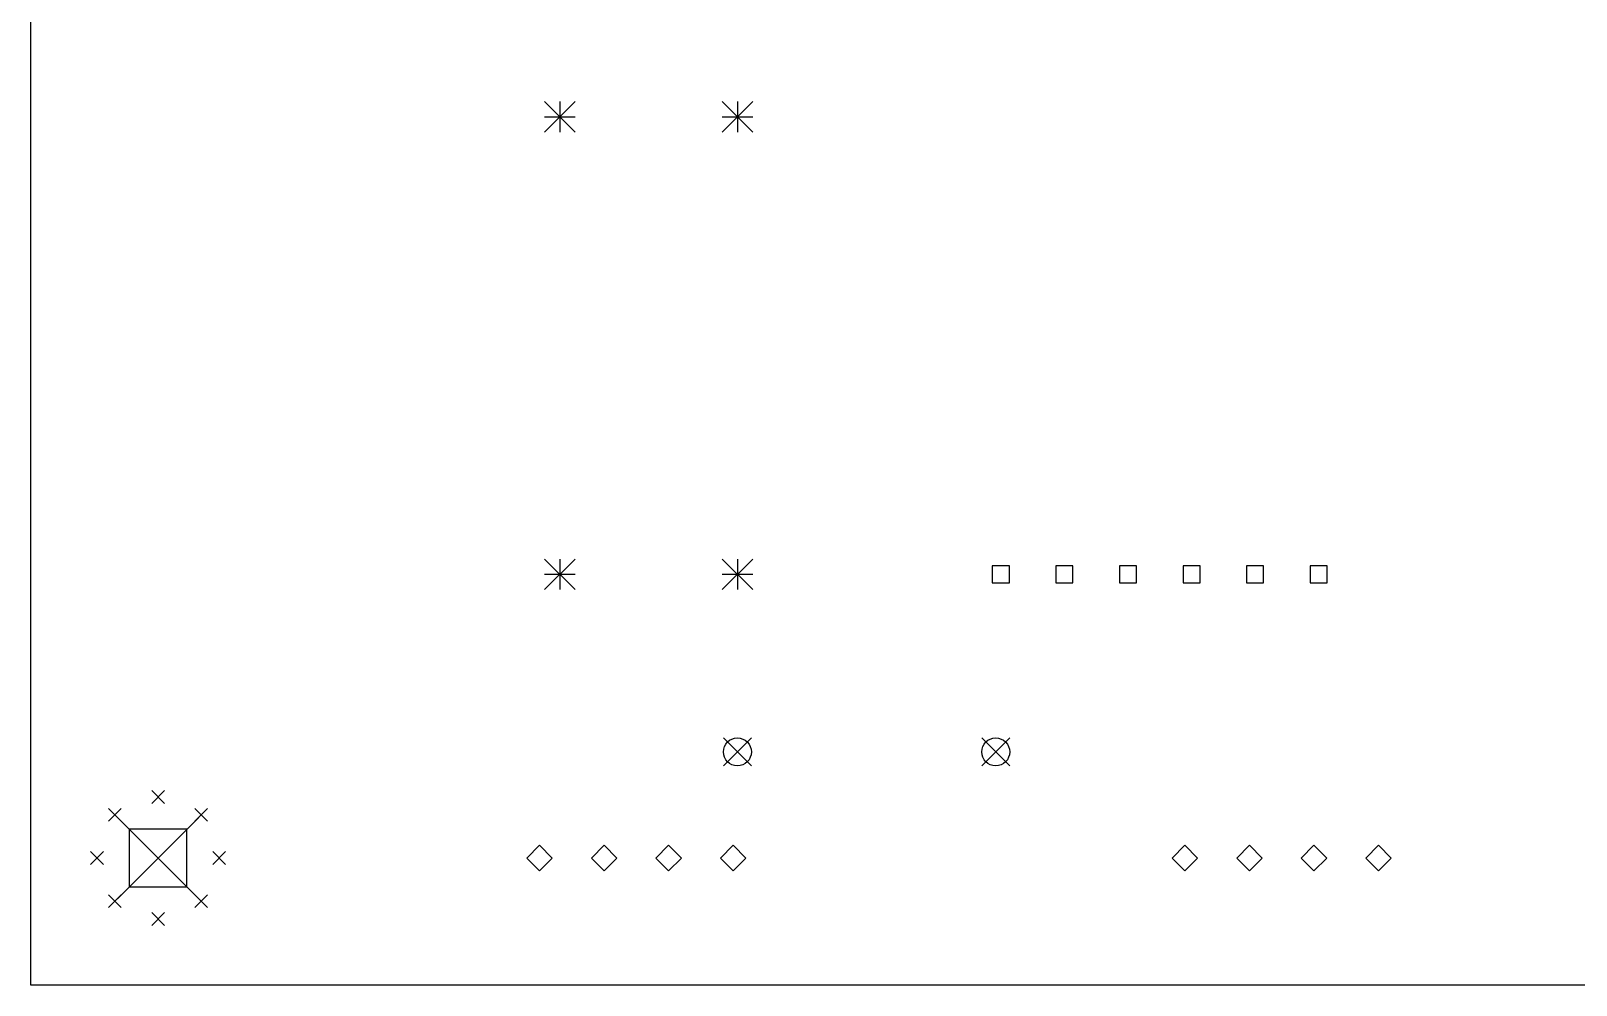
# Model space of a CAD drawing. Extents: x 1.05 to 6.1, y -6.8 to -0.79.
# Drawn here: x 1.181 to 3.574, y -5.236 to -3.758 of the extents above; entities that cross this region are included whole.
import ezdxf

# ---------------------------------------------------------------- set-up
doc = ezdxf.new("R2010")
doc.units = 0
doc.header["$MEASUREMENT"] = 0
doc.layers.add('BLACK', color=7, linetype='CONTINUOUS')

msp = doc.modelspace()

# ---------------------------------------------------------------- linework, layer by layer
at = {"layer": 'BLACK', "linetype": 'CONTINUOUS'}
for p, q in [((1.1811, -5.23622), (1.1811, -3.26772)), ((1.97638, -3.86772), (2.02362, -3.91496)), ((2.02362, -3.86772), (1.97638, -3.91496)), ((2, -3.86772), (2, -3.91496)), ((2.25138, -3.86772), (2.29862, -3.91496)), ((2.29862, -3.86772), (2.25138, -3.91496)), ((2.275, -3.86772), (2.275, -3.91496)), ((1.97638, -3.89134), (2.02362, -3.89134)), ((2.25138, -3.89134), (2.29862, -3.89134)), ((1.97638, -4.57638), (2.02362, -4.62362)), ((2.02362, -4.57638), (1.97638, -4.62362)), ((2, -4.57638), (2, -4.62362)), ((2.25138, -4.57638), (2.29862, -4.62362)), ((2.29862, -4.57638), (2.25138, -4.62362)), ((2.275, -4.57638), (2.275, -4.62362)), ((2.6961, -4.58678), (2.66965, -4.58678)), ((2.66965, -4.58678), (2.66965, -4.61322)), ((2.6961, -4.61322), (2.6961, -4.58678)), ((2.79452, -4.58678), (2.76808, -4.58678)), ((2.76808, -4.58678), (2.76808, -4.61322)), ((2.79452, -4.61322), (2.79452, -4.58678)), ((2.89295, -4.58678), (2.8665, -4.58678)), ((2.8665, -4.58678), (2.8665, -4.61322)), ((2.89295, -4.61322), (2.89295, -4.58678)), ((2.99137, -4.58678), (2.96493, -4.58678)), ((2.96493, -4.58678), (2.96493, -4.61322)), ((2.99137, -4.61322), (2.99137, -4.58678)), ((3.0898, -4.58678), (3.06335, -4.58678)), ((3.06335, -4.58678), (3.06335, -4.61322)), ((3.0898, -4.61322), (3.0898, -4.58678)), ((3.18822, -4.58678), (3.16178, -4.58678)), ((3.16178, -4.58678), (3.16178, -4.61322)), ((3.18822, -4.61322), (3.18822, -4.58678)), ((1.97638, -4.6), (2.02362, -4.6)), ((2.25138, -4.6), (2.29862, -4.6)), ((2.66965, -4.61322), (2.6961, -4.61322)), ((2.76808, -4.61322), (2.79452, -4.61322)), ((2.8665, -4.61322), (2.89295, -4.61322)), ((2.96493, -4.61322), (2.99137, -4.61322)), ((3.06335, -4.61322), (3.0898, -4.61322)), ((3.16178, -4.61322), (3.18822, -4.61322)), ((2.25335, -4.85335), (2.29665, -4.89665)), ((2.29665, -4.85335), (2.25335, -4.89665)), ((2.65335, -4.85335), (2.69665, -4.89665)), ((2.69665, -4.85335), (2.65335, -4.89665)), ((1.36811, -4.93504), (1.3878, -4.95472)), ((1.3878, -4.93504), (1.36811, -4.95472)), ((1.3013, -4.96271), (1.32098, -4.9824)), ((1.32098, -4.96271), (1.3013, -4.9824)), ((1.43492, -4.96271), (1.45461, -4.9824)), ((1.45461, -4.96271), (1.43492, -4.9824)), ((1.31496, -4.97638), (1.44094, -5.10236)), ((1.44094, -4.97638), (1.31496, -5.10236)), ((1.4225, -4.99483), (1.33341, -4.99483)), ((1.33341, -4.99483), (1.33341, -5.08391)), ((1.4225, -5.08391), (1.4225, -4.99483)), ((1.9685, -5.01969), (1.94882, -5.03937)), ((1.98819, -5.03937), (1.9685, -5.01969)), ((2.0685, -5.01969), (2.04882, -5.03937)), ((2.08819, -5.03937), (2.0685, -5.01969)), ((2.1685, -5.01969), (2.14882, -5.03937)), ((2.18819, -5.03937), (2.1685, -5.01969)), ((2.2685, -5.01969), (2.24882, -5.03937)), ((2.28819, -5.03937), (2.2685, -5.01969)), ((2.96772, -5.01969), (2.94803, -5.03937)), ((2.9874, -5.03937), (2.96772, -5.01969)), ((3.06772, -5.01969), (3.04803, -5.03937)), ((3.0874, -5.03937), (3.06772, -5.01969)), ((3.16772, -5.01969), (3.14803, -5.03937)), ((3.1874, -5.03937), (3.16772, -5.01969)), ((3.26772, -5.01969), (3.24803, -5.03937)), ((3.2874, -5.03937), (3.26772, -5.01969)), ((1.27362, -5.02953), (1.29331, -5.04921)), ((1.29331, -5.02953), (1.27362, -5.04921)), ((1.4626, -5.02953), (1.48228, -5.04921)), ((1.48228, -5.02953), (1.4626, -5.04921)), ((1.94882, -5.03937), (1.9685, -5.05906)), ((1.9685, -5.05906), (1.98819, -5.03937)), ((2.04882, -5.03937), (2.0685, -5.05906)), ((2.0685, -5.05906), (2.08819, -5.03937)), ((2.14882, -5.03937), (2.1685, -5.05906)), ((2.1685, -5.05906), (2.18819, -5.03937)), ((2.24882, -5.03937), (2.2685, -5.05906)), ((2.2685, -5.05906), (2.28819, -5.03937)), ((2.94803, -5.03937), (2.96772, -5.05906)), ((2.96772, -5.05906), (2.9874, -5.03937)), ((3.04803, -5.03937), (3.06772, -5.05906)), ((3.06772, -5.05906), (3.0874, -5.03937)), ((3.14803, -5.03937), (3.16772, -5.05906)), ((3.16772, -5.05906), (3.1874, -5.03937)), ((3.24803, -5.03937), (3.26772, -5.05906)), ((3.26772, -5.05906), (3.2874, -5.03937)), ((1.33341, -5.08391), (1.4225, -5.08391)), ((1.3013, -5.09634), (1.32098, -5.11603)), ((1.32098, -5.09634), (1.3013, -5.11603)), ((1.43492, -5.09634), (1.45461, -5.11603)), ((1.45461, -5.09634), (1.43492, -5.11603)), ((1.36811, -5.12402), (1.3878, -5.1437)), ((1.3878, -5.12402), (1.36811, -5.1437)), ((6.10236, -5.23622), (1.1811, -5.23622))]:
    msp.add_line(p, q, dxfattribs=at)
at = {"layer": 'BLACK'}
for centre in [(2.275, -4.875), (2.675, -4.875)]:
    msp.add_circle(centre, 0.02165, dxfattribs=at)

doc.saveas('drawing.dxf')
